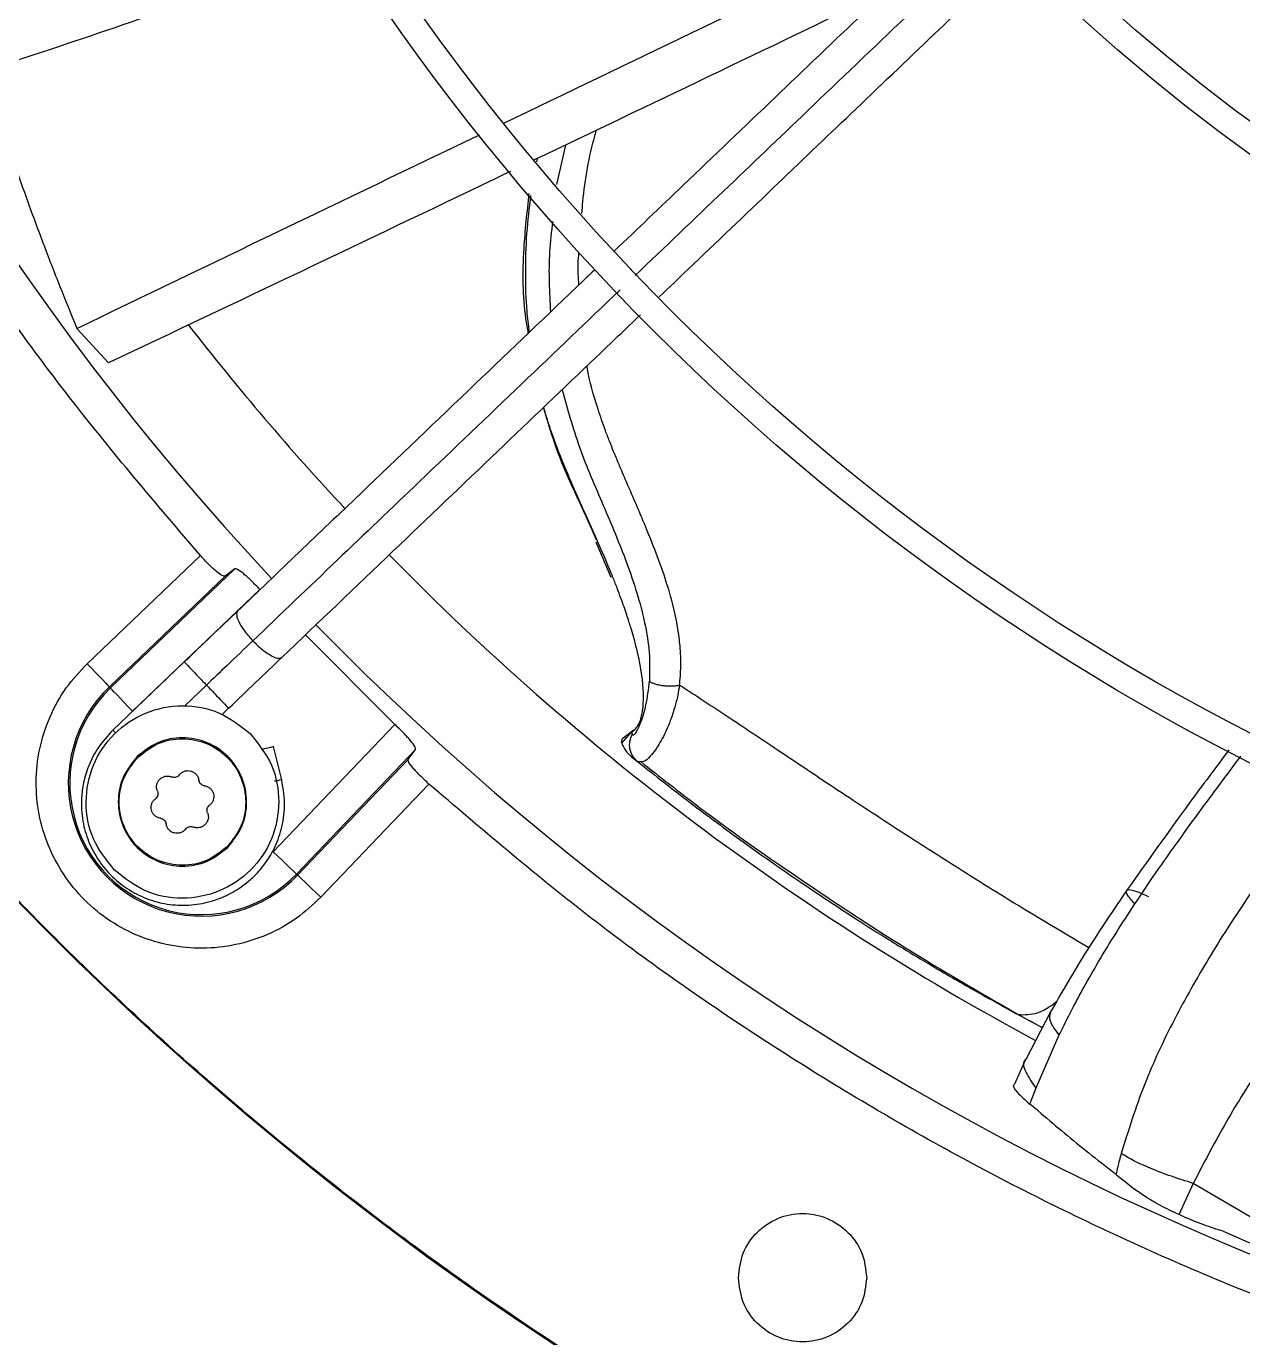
# Model space of a CAD drawing. Header units: inches. Extents: x 1229 to 1453, y -1023 to -720.
# Drawn here: x 1275.804 to 1280.283, y -875.029 to -870.199 of the extents above; entities that cross this region are included whole.
import ezdxf

# ---------------------------------------------------------------- set-up
doc = ezdxf.new("R2010")
doc.units = ezdxf.units.IN
doc.header["$MEASUREMENT"] = 0

msp = doc.modelspace()

# ---------------------------------------------------------------- linework, layer by layer
at = {"color": 18, "linetype": 'Continuous', "lineweight": 25, "true_color": 0x000000}
for p, q in [((1277.7887, -870.6366), (1277.7563, -870.7815)), ((1277.6834, -870.6983), (1277.6858, -870.686)), ((1275.9904, -871.3117), (1276.1063, -871.439)), ((1277.9013, -872.0977), (1277.9563, -872.2278)), ((1276.0283, -872.5464), (1276.4451, -872.148)), ((1276.5722, -872.1976), (1276.1138, -872.6358)), ((1276.5722, -872.1976), (1276.536, -872.2245)), ((1276.1099, -872.6318), (1276.536, -872.2245)), ((1276.6641, -872.2732), (1276.1954, -872.7212)), ((1277.1615, -872.7706), (1276.8315, -872.4406)), ((1276.3858, -872.5399), (1276.121, -872.7929)), ((1276.1138, -872.6358), (1276.1099, -872.6318)), ((1276.4674, -872.6253), (1276.3877, -872.7015)), ((1276.5239, -872.7346), (1276.549, -872.7107)), ((1276.7135, -873.2393), (1277.1615, -872.7706)), ((1277.9963, -872.8396), (1278.0317, -872.7997)), ((1278.0373, -872.7935), (1278.0001, -872.8216)), ((1278.0317, -872.7997), (1278.0348, -872.7973)), ((1278.0317, -872.7997), (1278.0355, -872.8076)), ((1278.0439, -872.7882), (1278.0407, -872.7901)), ((1277.9963, -872.8396), (1277.9954, -872.8357)), ((1276.7445, -872.974), (1276.7147, -872.8518)), ((1277.237, -872.8625), (1276.7988, -873.3209)), ((1277.2101, -872.8987), (1277.237, -872.8625)), ((1278.0315, -872.8884), (1278.0547, -872.907)), ((1277.2101, -872.8987), (1276.8028, -873.3247)), ((1278.0493, -872.9023), (1278.0568, -872.9071)), ((1277.2866, -872.9896), (1276.8882, -873.4063)), ((1276.8028, -873.3247), (1276.7988, -873.3209)), ((1279.3631, -873.7867), (1279.4486, -873.8353)), ((1279.4486, -873.8352), (1279.5447, -873.8866)), ((1279.4489, -873.8346), (1279.4568, -873.8387)), ((1279.5748, -873.8289), (1279.4837, -874.0035)), ((1279.5219, -874.1081), (1279.6073, -873.9134)), ((1279.4846, -874.0016), (1279.442, -874.0954)), ((1279.4988, -874.1688), (1279.5219, -874.1081)), ((1279.5294, -874.1933), (1279.4988, -874.1688)), ((1280.1008, -874.4602), (1280.0473, -874.5764)), ((1280.5293, -874.7124), (1280.1008, -874.4602)), ((1280.2107, -874.6366), (1280.3641, -874.7038))]:
    msp.add_line(p, q, dxfattribs=at)
at = {"color": 18, "linetype": 'Continuous', "lineweight": 25, "true_color": 0x000000, "flags": 128}
for points in [[(1276.0283, -872.5464), (1276.0441, -872.5629), (1276.0592, -872.5788), (1276.0732, -872.5934), (1276.0855, -872.6063), (1276.0957, -872.6169), (1276.1033, -872.6249), (1276.1081, -872.6299), (1276.1099, -872.6318)], [(1276.1954, -872.7212), (1276.1796, -872.7047), (1276.1645, -872.6889), (1276.1505, -872.6742), (1276.1382, -872.6614), (1276.128, -872.6507), (1276.1204, -872.6428), (1276.1156, -872.6377), (1276.1138, -872.6358)], [(1276.7988, -873.3209), (1276.7969, -873.3191), (1276.7919, -873.3143), (1276.7839, -873.3066), (1276.7733, -873.2965), (1276.7604, -873.2842), (1276.7458, -873.2702), (1276.7299, -873.255), (1276.7135, -873.2393)], [(1276.8028, -873.3247), (1276.8047, -873.3265), (1276.8098, -873.3314), (1276.8177, -873.339), (1276.8284, -873.3491), (1276.8412, -873.3614), (1276.8559, -873.3754), (1276.8717, -873.3906), (1276.8882, -873.4063)]]:
    msp.add_lwpolyline(points, dxfattribs=at)
at = {"color": 18, "linetype": 'Continuous', "lineweight": 25, "true_color": 0x000000}
for radius in [11.7126, 8.5704, 8.472, 6.6478, 6.5493]:
    msp.add_circle((1284.1739, -865.2608), radius, dxfattribs=at)
for centre, radius, start, end in [((1284.1739, -865.2608), 10.2157, 134.36248, 223.03765), ((1284.1739, -865.2608), 12.9331, 193.26667, 248.51312), ((1284.1739, -865.2608), 9.8425, 217.84433, 223.01247), ((1284.1739, -865.2608), 9.8425, 224.38828, 241.78244), ((1284.1739, -865.2608), 10.2157, 224.36307, 313.03719), ((1276.4486, -872.9861), 0.4901, 133.7094, 316.2906), ((1276.4486, -872.9861), 0.4845, 133.7094, 316.2906)]:
    msp.add_arc(centre, radius, start, end, dxfattribs=at)
for points, knots in [([(1295.8834, -865.2608), (1295.8786, -865.5163), (1295.8689, -866.0272), (1295.7909, -866.7903), (1295.6667, -867.5468), (1295.4924, -868.2936), (1295.2699, -869.0274), (1294.9998, -869.745), (1294.6833, -870.4435), (1294.3218, -871.1197), (1293.9169, -871.7709), (1293.4703, -872.3942), (1292.9838, -872.9869), (1292.4597, -873.5466), (1291.9, -874.0708), (1291.3073, -874.5572), (1290.684, -875.0039), (1290.0328, -875.4088), (1289.3565, -875.7703), (1288.6581, -876.0867), (1287.9404, -876.3568), (1287.2067, -876.5794), (1286.4599, -876.7535), (1285.7033, -876.8784), (1284.9402, -876.9536), (1284.1739, -876.9787), (1283.4075, -876.9536), (1282.6444, -876.8784), (1281.8878, -876.7535), (1281.141, -876.5794), (1280.4073, -876.3568), (1279.6896, -876.0867), (1278.9912, -875.7702), (1278.3149, -875.4088), (1277.6637, -875.0039), (1277.0405, -874.5572), (1276.4477, -874.0708), (1275.8881, -873.5466), (1275.3639, -872.9869), (1274.8774, -872.3942), (1274.4308, -871.7709), (1274.0259, -871.1197), (1273.6644, -870.4435), (1273.3479, -869.745), (1273.0778, -869.0274), (1272.8553, -868.2936), (1272.681, -867.5468), (1272.5568, -866.7903), (1272.4788, -866.0272), (1272.4692, -865.5163), (1272.4643, -865.2608)], [0, 0, 0, 0, 0.020833, 0.041667, 0.0625, 0.083333, 0.104167, 0.125, 0.145833, 0.166667, 0.1875, 0.208333, 0.229167, 0.25, 0.270833, 0.291667, 0.3125, 0.333333, 0.354167, 0.375, 0.395833, 0.416667, 0.4375, 0.458333, 0.479167, 0.5, 0.520833, 0.541667, 0.5625, 0.583333, 0.604167, 0.625, 0.645833, 0.666667, 0.6875, 0.708333, 0.729167, 0.75, 0.770833, 0.791667, 0.8125, 0.833333, 0.854167, 0.875, 0.895833, 0.916667, 0.9375, 0.958333, 0.979167, 1, 1, 1, 1]), ([(1276.4451, -872.148), (1276.2819, -871.957), (1275.9556, -871.5749), (1275.5206, -870.9586), (1275.1285, -870.3147), (1274.7851, -869.6434), (1274.4911, -868.949), (1274.2486, -868.2351), (1274.0584, -867.5054), (1273.9228, -866.7639), (1273.8375, -866.0143), (1273.8269, -865.512), (1273.8217, -865.2608)], [0, 0, 0, 0, 0.1, 0.2, 0.3, 0.4, 0.5, 0.6, 0.7, 0.8, 0.9, 1, 1, 1, 1]), ([(1277.5621, -870.5558), (1278.0248, -870.3334), (1278.5916, -870.061), (1279.1601, -869.7885), (1279.2645, -869.7384)], [0, 0, 0, 0, 0.816319, 1, 1, 1, 1]), ([(1279.2882, -869.7662), (1279.2513, -869.8015), (1279.1168, -869.9301), (1278.8743, -870.1618), (1278.5561, -870.4658), (1278.251, -870.7574), (1278.0545, -870.9452), (1277.9703, -871.0257)], [0, 0, 0, 0, 0.083548, 0.304273, 0.549894, 0.807023, 1, 1, 1, 1]), ([(1279.3794, -869.8424), (1279.2676, -869.9493), (1279.0339, -870.1727), (1278.6979, -870.4937), (1278.3651, -870.8117), (1278.1544, -871.0131), (1278.046, -871.1167)], [0, 0, 0, 0, 0.250239, 0.523314, 0.754844, 1, 1, 1, 1]), ([(1275.6488, -870.3637), (1275.9707, -870.258), (1276.414, -870.1125), (1276.8458, -869.9366), (1276.9639, -869.8885)], [0, 0, 0, 0, 0.726359, 1, 1, 1, 1]), ([(1278.1344, -871.1956), (1278.17, -871.1616), (1278.3096, -871.0281), (1278.5454, -870.8028), (1278.8475, -870.5141), (1279.1366, -870.2379), (1279.341, -870.0426), (1279.4435, -869.9446), (1279.4544, -869.9342)], [0, 0, 0, 0, 0.0814873, 0.3197252, 0.5373894, 0.7686628, 0.9752676, 1, 1, 1, 1]), ([(1278.9718, -870.0686), (1278.9656, -870.0716), (1278.533, -870.2812), (1278.1006, -870.4878), (1277.6745, -870.6914)], [0, 0, 0, 0, 0.014485, 1, 1, 1, 1]), ([(1275.6488, -870.3637), (1275.6661, -870.4194), (1275.6997, -870.5271), (1275.7515, -870.6818), (1275.806, -870.8372), (1275.8642, -870.9947), (1275.9266, -871.1561), (1275.9694, -871.2605), (1275.9904, -871.3117)], [0, 0, 0, 0, 0.173712, 0.335417, 0.485076, 0.663267, 0.834916, 1, 1, 1, 1]), ([(1275.9904, -871.3117), (1276.4823, -871.0749), (1276.9759, -870.8372), (1277.4713, -870.5994), (1277.473, -870.5986)], [0, 0, 0, 0, 0.996593, 1, 1, 1, 1]), ([(1277.85, -870.8885), (1277.8511, -870.8739), (1277.858, -870.7769), (1277.877, -870.6735), (1277.9018, -870.5873), (1277.9035, -870.5815)], [0, 0, 0, 0, 0.141269, 0.942004, 1, 1, 1, 1]), ([(1277.5869, -870.7335), (1277.5672, -870.7429), (1277.0731, -870.9802), (1276.5798, -871.2143), (1276.1063, -871.439)], [0, 0, 0, 0, 0.039923, 1, 1, 1, 1]), ([(1277.6524, -871.3295), (1277.6493, -871.3118), (1277.6317, -871.2109), (1277.6312, -871.0371), (1277.6482, -870.8828), (1277.6557, -870.8149)], [0, 0, 0, 0, 0.1066829, 0.6070023, 1, 1, 1, 1]), ([(1277.657, -871.325), (1277.6536, -871.2994), (1277.6443, -871.2295), (1277.6416, -871.1076), (1277.6449, -870.9654), (1277.6564, -870.8685), (1277.662, -870.8224)], [0, 0, 0, 0, 0.156377, 0.425494, 0.726552, 1, 1, 1, 1]), ([(1277.7422, -870.9174), (1277.7376, -870.955), (1277.7238, -871.0669), (1277.73, -871.1777), (1277.7342, -871.2513)], [0, 0, 0, 0, 0.336109, 1, 1, 1, 1]), ([(1277.8387, -871.1514), (1277.8368, -871.1248), (1277.8339, -871.0852), (1277.8377, -871.0452), (1277.839, -871.032)], [0, 0, 0, 0, 0.672927, 1, 1, 1, 1]), ([(1277.8985, -871.0943), (1277.8839, -871.1082), (1277.7362, -871.2494), (1277.4473, -871.5254), (1277.0226, -871.9313), (1276.7321, -872.209), (1276.582, -872.3524)], [0, 0, 0, 0, 0.032896, 0.333488, 0.65575, 1, 1, 1, 1]), ([(1277.9911, -871.1692), (1277.87, -871.2849), (1277.623, -871.521), (1277.2756, -871.8529), (1276.9456, -872.1683), (1276.7415, -872.3633), (1276.638, -872.4622)], [0, 0, 0, 0, 0.266548, 0.544123, 0.768951, 1, 1, 1, 1]), ([(1276.7452, -872.5231), (1276.8813, -872.3931), (1277.1452, -872.1409), (1277.5313, -871.7719), (1277.8351, -871.4816), (1278.0108, -871.3137), (1278.0649, -871.2621)], [0, 0, 0, 0, 0.311548, 0.603973, 0.878038, 1, 1, 1, 1]), ([(1278.2092, -872.6257), (1278.2103, -872.6145), (1278.2127, -872.5918), (1278.214, -872.5563), (1278.2137, -872.5193), (1278.2115, -872.4838), (1278.2057, -872.4303), (1278.1935, -872.3619), (1278.1696, -872.2713), (1278.1375, -872.175), (1278.106, -872.0948), (1278.0777, -872.0259), (1278.0519, -871.965), (1278.0222, -871.8965), (1277.9958, -871.8352), (1277.9782, -871.7935), (1277.9646, -871.7605), (1277.9514, -871.7276), (1277.9365, -871.6888), (1277.9221, -871.6488), (1277.8972, -871.5723), (1277.8769, -871.5066), (1277.8689, -871.4514), (1277.8686, -871.4496)], [0, 0, 0, 0, 0.0270423, 0.0552845, 0.0846831, 0.1152046, 0.1395977, 0.2120298, 0.2789941, 0.361372, 0.4537629, 0.4869631, 0.54233, 0.6152435, 0.670255, 0.7076151, 0.7275014, 0.7590064, 0.7959033, 0.8311815, 0.8648988, 0.9956318, 1, 1, 1, 1]), ([(1277.7768, -871.5373), (1277.7966, -871.6084), (1277.8373, -871.7549), (1277.9281, -871.9614), (1278.0172, -872.1733), (1278.0763, -872.357), (1278.1005, -872.5054), (1278.0993, -872.5759), (1278.0987, -872.6107)], [0, 0, 0, 0, 0.196215, 0.404211, 0.608038, 0.807201, 0.904799, 1, 1, 1, 1]), ([(1277.904, -872.0917), (1277.8888, -872.0575), (1277.84, -871.9472), (1277.7637, -871.7909), (1277.7245, -871.6566), (1277.7087, -871.6024)], [0, 0, 0, 0, 0.211327, 0.681394, 1, 1, 1, 1]), ([(1277.9639, -872.2288), (1277.9596, -872.2181), (1277.9484, -872.1906), (1277.9271, -872.1402), (1277.8969, -872.0713), (1277.8623, -871.9945), (1277.8302, -871.923), (1277.8044, -871.8638), (1277.7832, -871.8135), (1277.7593, -871.754), (1277.7351, -871.6871), (1277.7175, -871.6326), (1277.7102, -871.6049), (1277.7093, -871.6018)], [0, 0, 0, 0, 0.050654, 0.129517, 0.240157, 0.382651, 0.503208, 0.589188, 0.670392, 0.746815, 0.874475, 0.985894, 1, 1, 1, 1]), ([(1276.536, -872.2245), (1276.5331, -872.2245), (1276.5272, -872.2245), (1276.5047, -872.2078), (1276.476, -872.1815), (1276.4553, -872.1591), (1276.4451, -872.148)], [0, 0, 0, 0, 0.252798, 0.503601, 0.755766, 1, 1, 1, 1]), ([(1276.6641, -872.2732), (1276.6536, -872.2623), (1276.6325, -872.2403), (1276.6035, -872.2143), (1276.5809, -872.1976), (1276.5751, -872.1976), (1276.5722, -872.1976)], [0, 0, 0, 0, 0.244784, 0.49675, 0.747378, 1, 1, 1, 1]), ([(1278.0348, -872.7973), (1278.0372, -872.7955), (1278.0429, -872.7914), (1278.0505, -872.7825), (1278.0575, -872.7715), (1278.0641, -872.7573), (1278.0694, -872.7402), (1278.0736, -872.7179), (1278.0767, -872.6866), (1278.0764, -872.6438), (1278.0715, -872.5935), (1278.0627, -872.5401), (1278.0491, -872.4799), (1278.0344, -872.4278), (1278.0223, -872.3892), (1278.0142, -872.3646), (1278.0044, -872.3361), (1277.9928, -872.3037), (1277.9792, -872.2676), (1277.9695, -872.2421), (1277.964, -872.2289), (1277.9639, -872.2288)], [0, 0, 0, 0, 0.032636, 0.076037, 0.116202, 0.153152, 0.206735, 0.249654, 0.303413, 0.394056, 0.47299, 0.541348, 0.63507, 0.736494, 0.766177, 0.801543, 0.84258, 0.88927, 0.941595, 0.999521, 1, 1, 1, 1]), ([(1276.582, -872.3524), (1276.5499, -872.3831), (1276.4856, -872.4445), (1276.4191, -872.5081), (1276.3858, -872.5399)], [0, 0, 0, 0, 0.5, 1, 1, 1, 1]), ([(1276.582, -872.3524), (1276.5799, -872.357), (1276.5756, -872.3663), (1276.5867, -872.3949), (1276.6079, -872.4285), (1276.628, -872.451), (1276.638, -872.4622)], [0, 0, 0, 0, 0.257051, 0.5141, 0.757047, 1, 1, 1, 1]), ([(1276.638, -872.4622), (1276.6067, -872.4921), (1276.5507, -872.5456), (1276.4928, -872.6009), (1276.4674, -872.6253)], [0, 0, 0, 0, 0.559888, 1, 1, 1, 1]), ([(1276.638, -872.4622), (1276.6488, -872.4727), (1276.6703, -872.4938), (1276.7029, -872.5165), (1276.731, -872.5289), (1276.7405, -872.5251), (1276.7452, -872.5231)], [0, 0, 0, 0, 0.2429508, 0.4859025, 0.742956, 1, 1, 1, 1]), ([(1276.8882, -873.4063), (1276.8594, -873.4333), (1276.8007, -873.4881), (1276.6934, -873.5471), (1276.5759, -873.5852), (1276.4536, -873.5983), (1276.3336, -873.5872), (1276.2186, -873.5533), (1276.1112, -873.4971), (1276.0155, -873.4191), (1275.9376, -873.3234), (1275.8813, -873.216), (1275.8474, -873.1011), (1275.8364, -872.981), (1275.8495, -872.8588), (1275.8876, -872.7413), (1275.9466, -872.6339), (1276.0014, -872.5753), (1276.0283, -872.5464)], [0, 0, 0, 0, 0.060996, 0.124061, 0.187994, 0.25149, 0.313297, 0.373713, 0.436214, 0.500001, 0.563788, 0.626287, 0.686703, 0.74851, 0.812007, 0.87594, 0.939005, 1, 1, 1, 1]), ([(1276.3858, -872.5399), (1276.3871, -872.5412), (1276.3897, -872.5439), (1276.4092, -872.5644), (1276.4362, -872.5927), (1276.457, -872.6144), (1276.4674, -872.6253)], [0, 0, 0, 0, 0.257051, 0.514097, 0.757047, 1, 1, 1, 1]), ([(1276.549, -872.7107), (1276.5823, -872.6789), (1276.6488, -872.6152), (1276.7131, -872.5538), (1276.7452, -872.5231)], [0, 0, 0, 0, 0.5, 1, 1, 1, 1]), ([(1276.4674, -872.6253), (1276.4778, -872.6361), (1276.4985, -872.6579), (1276.5255, -872.6861), (1276.5451, -872.7066), (1276.5477, -872.7093), (1276.549, -872.7107)], [0, 0, 0, 0, 0.242948, 0.48591, 0.742952, 1, 1, 1, 1]), ([(1278.0355, -872.8076), (1278.0389, -872.8085), (1278.0457, -872.8104), (1278.0658, -872.7675), (1278.0874, -872.702), (1278.0949, -872.641), (1278.0987, -872.6107)], [0, 0, 0, 0, 0.244465, 0.494333, 0.747922, 1, 1, 1, 1]), ([(1278.2092, -872.6257), (1278.207, -872.6382), (1278.2023, -872.6661), (1278.191, -872.7102), (1278.1767, -872.753), (1278.161, -872.791), (1278.1453, -872.8232), (1278.1265, -872.8557), (1278.1058, -872.884), (1278.078, -872.9112), (1278.0639, -872.9087), (1278.0547, -872.907)], [0, 0, 0, 0, 0.072105, 0.161197, 0.268568, 0.350796, 0.43457, 0.526811, 0.651246, 0.771788, 1, 1, 1, 1]), ([(1278.0987, -872.6107), (1278.1007, -872.6122), (1278.1048, -872.6154), (1278.115, -872.6197), (1278.1281, -872.6235), (1278.1438, -872.6263), (1278.161, -872.628), (1278.1784, -872.6284), (1278.1947, -872.6276), (1278.2045, -872.6263), (1278.2092, -872.6257)], [0, 0, 0, 0, 0.114966, 0.238118, 0.367405, 0.50001, 0.632592, 0.761862, 0.885042, 1, 1, 1, 1]), ([(1279.7158, -873.5927), (1279.639, -873.5471), (1279.4783, -873.4517), (1279.2366, -873.3017), (1278.9964, -873.1475), (1278.7739, -873.0011), (1278.5723, -872.866), (1278.3876, -872.7425), (1278.2675, -872.6639), (1278.2092, -872.6257)], [0, 0, 0, 0, 0.149671, 0.313004, 0.476343, 0.62737, 0.758625, 0.882805, 1, 1, 1, 1]), ([(1276.1284, -873.3062), (1276.0994, -873.2697), (1276.0413, -873.1965), (1276.0159, -873.0552), (1276.043, -872.9167), (1276.1219, -872.7986), (1276.24, -872.7197), (1276.3785, -872.6926), (1276.5198, -872.718), (1276.593, -872.7761), (1276.6295, -872.8051)], [0, 0, 0, 0, 0.125, 0.25, 0.375, 0.5, 0.624999, 0.75, 0.874997, 1, 1, 1, 1]), ([(1276.1225, -872.7914), (1276.1035, -872.8121), (1276.0675, -872.8513), (1276.0332, -872.9186), (1276.0139, -872.9816), (1276.0048, -873.0506), (1276.0091, -873.1242), (1276.0312, -873.2019), (1276.0678, -873.2715), (1276.119, -873.3328), (1276.1823, -873.3821), (1276.2546, -873.4169), (1276.3326, -873.4356), (1276.4123, -873.4373), (1276.4885, -873.4227), (1276.5462, -873.3989), (1276.5876, -873.3742), (1276.6193, -873.3511), (1276.6535, -873.3197), (1276.6896, -873.276), (1276.7234, -873.218), (1276.7485, -873.1448), (1276.7598, -873.057), (1276.7481, -872.9962), (1276.742, -872.9642)], [0, 0, 0, 0, 0.0533824, 0.1009312, 0.1426403, 0.1785036, 0.2332098, 0.2817654, 0.3315116, 0.3821065, 0.432737, 0.4833659, 0.5339976, 0.5846254, 0.6342122, 0.6807424, 0.7028695, 0.726028, 0.7553995, 0.7912982, 0.8337157, 0.8826452, 0.9380768, 1, 1, 1, 1]), ([(1276.1225, -872.7914), (1276.1231, -872.792), (1276.1237, -872.7926), (1276.1314, -872.8007), (1276.1328, -872.8022)], [0, 0, 0, 0, 0.81299, 1, 1, 1, 1]), ([(1277.237, -872.8625), (1277.237, -872.8596), (1277.237, -872.8538), (1277.2204, -872.8312), (1277.1943, -872.8022), (1277.1723, -872.781), (1277.1615, -872.7706)], [0, 0, 0, 0, 0.252623, 0.50325, 0.755212, 1, 1, 1, 1]), ([(1278.0446, -872.7908), (1278.044, -872.7909), (1278.0421, -872.7911), (1278.0392, -872.7923), (1278.0351, -872.7948), (1278.033, -872.7977), (1278.0317, -872.7997)], [0, 0, 0, 0, 0.1162568, 0.3486718, 0.5764603, 1, 1, 1, 1]), ([(1276.6295, -872.8051), (1276.6586, -872.8417), (1276.7166, -872.9148), (1276.7421, -873.0561), (1276.715, -873.1947), (1276.6361, -873.3128), (1276.518, -873.3917), (1276.3794, -873.4188), (1276.2381, -873.3933), (1276.165, -873.3353), (1276.1284, -873.3062)], [0, 0, 0, 0, 0.124998, 0.249999, 0.374999, 0.499997, 0.625001, 0.749998, 0.875, 1, 1, 1, 1]), ([(1276.546, -873.2227), (1276.5654, -873.1983), (1276.6041, -873.1496), (1276.621, -873.0554), (1276.603, -872.963), (1276.5504, -872.8843), (1276.4717, -872.8317), (1276.3793, -872.8136), (1276.2851, -872.8306), (1276.2363, -872.8693), (1276.2119, -872.8886)], [0, 0, 0, 0, 0.124998, 0.249999, 0.374999, 0.499997, 0.624999, 0.749999, 0.874998, 1, 1, 1, 1]), ([(1276.2144, -872.8911), (1276.2384, -872.872), (1276.2864, -872.8339), (1276.3793, -872.8171), (1276.4703, -872.8349), (1276.5479, -872.8868), (1276.5997, -872.9644), (1276.6175, -873.0554), (1276.6008, -873.1482), (1276.5626, -873.1963), (1276.5436, -873.2203)], [0, 0, 0, 0, 0.125002, 0.250001, 0.374999, 0.500001, 0.625, 0.750001, 0.875002, 1, 1, 1, 1]), ([(1278.0005, -872.8214), (1278.0001, -872.8217), (1277.9985, -872.823), (1277.9967, -872.8263), (1277.9951, -872.831), (1277.9953, -872.8341), (1277.9954, -872.8357)], [0, 0, 0, 0, 0.0775977, 0.3706838, 0.6689054, 1, 1, 1, 1]), ([(1277.9963, -872.8396), (1278.0004, -872.8486), (1278.0089, -872.8676), (1278.0238, -872.8813), (1278.0315, -872.8884)], [0, 0, 0, 0, 0.478631, 1, 1, 1, 1]), ([(1278.0547, -872.907), (1278.0482, -872.9007), (1278.0349, -872.8876), (1278.0253, -872.8608), (1278.0246, -872.8324), (1278.032, -872.8157), (1278.0355, -872.8076)], [0, 0, 0, 0, 0.245999, 0.505279, 0.761668, 1, 1, 1, 1]), ([(1276.2119, -872.8886), (1276.1926, -872.913), (1276.1539, -872.9618), (1276.1369, -873.056), (1276.155, -873.1483), (1276.2076, -873.2271), (1276.2863, -873.2797), (1276.3787, -873.2977), (1276.4729, -873.2808), (1276.5216, -873.2421), (1276.546, -873.2227)], [0, 0, 0, 0, 0.125001, 0.25, 0.375, 0.500001, 0.625002, 0.75, 0.874999, 1, 1, 1, 1]), ([(1276.5436, -873.2203), (1276.5196, -873.2393), (1276.4715, -873.2775), (1276.3787, -873.2942), (1276.2877, -873.2764), (1276.2101, -873.2246), (1276.1582, -873.147), (1276.1404, -873.056), (1276.1572, -872.9631), (1276.1953, -872.9151), (1276.2144, -872.8911)], [0, 0, 0, 0, 0.125002, 0.25, 0.374998, 0.499999, 0.625, 0.75, 0.874999, 1, 1, 1, 1]), ([(1276.7132, -872.8522), (1276.7136, -872.8521), (1276.7152, -872.8517), (1276.7043, -872.8543), (1276.6878, -872.8584), (1276.6726, -872.8621), (1276.6683, -872.8631)], [0, 0, 0, 0, 0.12422, 0.48944, 0.854963, 1, 1, 1, 1]), ([(1280.232, -872.8636), (1280.1835, -872.9287), (1280.0557, -873.1), (1279.932, -873.274), (1279.8553, -873.3819)], [0, 0, 0, 0, 0.379991, 1, 1, 1, 1]), ([(1279.8855, -873.4311), (1279.9113, -873.3927), (1279.9645, -873.3136), (1280.0527, -873.1893), (1280.1497, -873.0563), (1280.2263, -872.9534), (1280.2688, -872.8963), (1280.2764, -872.886)], [0, 0, 0, 0, 0.207171, 0.426829, 0.681517, 0.942956, 1, 1, 1, 1]), ([(1276.3671, -872.956), (1276.37, -872.9528), (1276.3755, -872.947), (1276.3864, -872.9417), (1276.3979, -872.9396), (1276.4097, -872.9411), (1276.4206, -872.9457), (1276.4295, -872.9532), (1276.4364, -872.9633), (1276.4381, -872.9711), (1276.4391, -872.9752)], [0, 0, 0, 0, 0.1361948, 0.2545558, 0.3795603, 0.4999804, 0.6203724, 0.7453897, 0.8637246, 1, 1, 1, 1]), ([(1277.2866, -872.9896), (1277.2756, -872.9794), (1277.2532, -872.9587), (1277.2269, -872.9299), (1277.2101, -872.9074), (1277.2101, -872.9016), (1277.2101, -872.8987)], [0, 0, 0, 0, 0.244228, 0.496405, 0.7472, 1, 1, 1, 1]), ([(1278.0547, -872.907), (1278.1192, -872.9579), (1278.2471, -873.0587), (1278.4498, -873.2083), (1278.6529, -873.3512), (1278.7927, -873.4429), (1278.8585, -873.4861)], [0, 0, 0, 0, 0.248583, 0.4931128, 0.7613408, 1, 1, 1, 1]), ([(1278.0662, -872.9069), (1278.1367, -872.9626), (1278.3362, -873.12), (1278.6697, -873.3532), (1279.0654, -873.6128), (1279.3329, -873.767), (1279.4667, -873.8441)], [0, 0, 0, 0, 0.1541255, 0.436157, 0.7180716, 1, 1, 1, 1]), ([(1276.2867, -873.0161), (1276.2854, -873.012), (1276.2831, -873.0044), (1276.284, -872.9923), (1276.2879, -872.9811), (1276.293, -872.9751), (1276.2955, -872.9722)], [0, 0, 0, 0, 0.272448, 0.509111, 0.759138, 1, 1, 1, 1]), ([(1276.2955, -872.9722), (1276.2984, -872.9697), (1276.3044, -872.9646), (1276.3156, -872.9607), (1276.3277, -872.9598), (1276.3353, -872.9621), (1276.3394, -872.9634)], [0, 0, 0, 0, 0.240789, 0.490827, 0.727523, 1, 1, 1, 1]), ([(1276.3671, -872.956), (1276.3654, -872.9579), (1276.3619, -872.9617), (1276.3546, -872.9648), (1276.3468, -872.9657), (1276.3419, -872.9642), (1276.3394, -872.9634)], [0, 0, 0, 0, 0.25606, 0.500209, 0.743992, 1, 1, 1, 1]), ([(1276.4594, -872.9956), (1276.4568, -872.995), (1276.4518, -872.9938), (1276.4455, -872.9891), (1276.4408, -872.9828), (1276.4397, -872.9778), (1276.4391, -872.9752)], [0, 0, 0, 0, 0.2559923, 0.4999622, 0.7439762, 1, 1, 1, 1]), ([(1276.7443, -872.9733), (1276.7429, -872.9736), (1276.7407, -872.9741), (1276.7248, -872.978), (1276.7182, -872.9796)], [0, 0, 0, 0, 0.587321, 1, 1, 1, 1]), ([(1291.0611, -872.9896), (1290.8701, -873.1527), (1290.488, -873.4791), (1289.8717, -873.9141), (1289.2278, -874.3062), (1288.5565, -874.6496), (1287.8621, -874.9435), (1287.1482, -875.1861), (1286.4185, -875.3761), (1285.6769, -875.5125), (1284.9274, -875.5947), (1284.1739, -875.6221), (1283.4203, -875.5947), (1282.6708, -875.5125), (1281.9292, -875.3761), (1281.1995, -875.1861), (1280.4856, -874.9435), (1279.7912, -874.6496), (1279.1199, -874.3062), (1278.476, -873.9141), (1277.8597, -873.4791), (1277.4776, -873.1527), (1277.2866, -872.9896)], [0, 0, 0, 0, 0.0500001, 0.1, 0.15, 0.1999999, 0.25, 0.3, 0.35, 0.4000001, 0.45, 0.5000001, 0.5499999, 0.5999999, 0.65, 0.7, 0.75, 0.8000001, 0.8500001, 0.9000001, 0.9500001, 1, 1, 1, 1]), ([(1276.2867, -873.0161), (1276.2875, -873.0186), (1276.289, -873.0234), (1276.2881, -873.0313), (1276.285, -873.0385), (1276.2812, -873.0421), (1276.2793, -873.0438)], [0, 0, 0, 0, 0.253955, 0.496823, 0.744134, 1, 1, 1, 1]), ([(1276.4594, -872.9956), (1276.4636, -872.9965), (1276.4714, -872.9983), (1276.4814, -873.0052), (1276.4889, -873.0141), (1276.4936, -873.025), (1276.495, -873.0367), (1276.4929, -873.0483), (1276.4877, -873.0592), (1276.4818, -873.0647), (1276.4787, -873.0675)], [0, 0, 0, 0, 0.136257, 0.254638, 0.379615, 0.500029, 0.62154, 0.744012, 0.866502, 1, 1, 1, 1]), ([(1280.5681, -873.0337), (1280.5583, -873.0471), (1280.4661, -873.1733), (1280.3244, -873.369), (1280.1552, -873.6307), (1280.0276, -873.8572), (1279.9145, -874.0969), (1279.862, -874.2652), (1279.8355, -874.35)], [0, 0, 0, 0, 0.032679, 0.308339, 0.475812, 0.647076, 0.822089, 1, 1, 1, 1]), ([(1276.2985, -873.1158), (1276.2944, -873.1148), (1276.2866, -873.1131), (1276.2766, -873.1062), (1276.269, -873.0973), (1276.2643, -873.0864), (1276.263, -873.0746), (1276.265, -873.0631), (1276.2703, -873.0522), (1276.2761, -873.0467), (1276.2793, -873.0438)], [0, 0, 0, 0, 0.136215, 0.2546, 0.379581, 0.500011, 0.620405, 0.745434, 0.863751, 1, 1, 1, 1]), ([(1276.4712, -873.0953), (1276.4705, -873.0928), (1276.469, -873.0879), (1276.4699, -873.08), (1276.473, -873.0728), (1276.4768, -873.0693), (1276.4787, -873.0675)], [0, 0, 0, 0, 0.255934, 0.499866, 0.743871, 1, 1, 1, 1]), ([(1276.2985, -873.1158), (1276.3011, -873.1164), (1276.3061, -873.1175), (1276.3124, -873.1222), (1276.3171, -873.1285), (1276.3183, -873.1335), (1276.3189, -873.1361)], [0, 0, 0, 0, 0.256116, 0.500053, 0.743956, 1, 1, 1, 1]), ([(1276.3908, -873.1554), (1276.3879, -873.1585), (1276.3825, -873.1644), (1276.3715, -873.1696), (1276.36, -873.1717), (1276.3483, -873.1703), (1276.3374, -873.1656), (1276.3285, -873.1581), (1276.3216, -873.1481), (1276.3198, -873.1403), (1276.3189, -873.1361)], [0, 0, 0, 0, 0.1362254, 0.2545431, 0.3795475, 0.4999676, 0.6203595, 0.7453767, 0.8637384, 1, 1, 1, 1]), ([(1276.4625, -873.1392), (1276.4595, -873.1417), (1276.4535, -873.1468), (1276.4424, -873.1506), (1276.4303, -873.1516), (1276.4227, -873.1492), (1276.4186, -873.1479)], [0, 0, 0, 0, 0.240782, 0.490819, 0.727517, 1, 1, 1, 1]), ([(1276.4712, -873.0953), (1276.4725, -873.0992), (1276.4749, -873.1069), (1276.4739, -873.1191), (1276.47, -873.1304), (1276.465, -873.1363), (1276.4625, -873.1392)], [0, 0, 0, 0, 0.263349, 0.515158, 0.763707, 1, 1, 1, 1]), ([(1276.3908, -873.1554), (1276.3926, -873.1535), (1276.3961, -873.1497), (1276.4033, -873.1466), (1276.4112, -873.1457), (1276.4161, -873.1472), (1276.4186, -873.1479)], [0, 0, 0, 0, 0.256067, 0.500072, 0.743998, 1, 1, 1, 1]), ([(1280.964, -873.2), (1280.9355, -873.2371), (1280.8682, -873.325), (1280.7693, -873.4526), (1280.669, -873.5834), (1280.5883, -873.6904), (1280.5188, -873.7848), (1280.4599, -873.8669), (1280.4015, -873.9508), (1280.3172, -874.0767), (1280.2116, -874.245), (1280.1375, -874.389), (1280.1008, -874.4602)], [0, 0, 0, 0, 0.091235, 0.216238, 0.314969, 0.41309, 0.478087, 0.543952, 0.610654, 0.678175, 0.840873, 1, 1, 1, 1]), ([(1279.8571, -873.3793), (1279.807, -873.4531), (1279.7061, -873.6015), (1279.6173, -873.7553), (1279.5727, -873.8327)], [0, 0, 0, 0, 0.497082, 1, 1, 1, 1]), ([(1279.8855, -873.4311), (1279.8741, -873.4181), (1279.8508, -873.3914), (1279.8546, -873.3762), (1279.8827, -873.3794), (1279.9203, -873.3969), (1279.9363, -873.4043)], [0, 0, 0, 0, 0.259655, 0.530974, 0.801191, 1, 1, 1, 1]), ([(1279.6073, -873.9134), (1279.6228, -873.8819), (1279.6521, -873.8225), (1279.7003, -873.7333), (1279.754, -873.6396), (1279.816, -873.5376), (1279.8622, -873.4668), (1279.8855, -873.4311)], [0, 0, 0, 0, 0.190316, 0.358931, 0.546564, 0.771633, 1, 1, 1, 1]), ([(1278.8585, -873.4861), (1278.8992, -873.5121), (1278.9868, -873.5679), (1279.1285, -873.6533), (1279.2872, -873.7455), (1279.399, -873.8069), (1279.4568, -873.8387)], [0, 0, 0, 0, 0.204358, 0.439518, 0.709892, 1, 1, 1, 1]), ([(1279.4568, -873.8387), (1279.4796, -873.8392), (1279.5145, -873.8399), (1279.5646, -873.8157), (1279.5883, -873.7974), (1279.5983, -873.7896)], [0, 0, 0, 0, 0.5219845, 0.7983004, 1, 1, 1, 1]), ([(1279.4568, -873.8387), (1279.48, -873.8513), (1279.5094, -873.8672), (1279.5388, -873.8827), (1279.545, -873.886)], [0, 0, 0, 0, 0.787933, 1, 1, 1, 1]), ([(1279.6073, -873.9134), (1279.5935, -873.8954), (1279.5669, -873.8604), (1279.573, -873.8404), (1279.576, -873.8308)], [0, 0, 0, 0, 0.515764, 1, 1, 1, 1]), ([(1279.5219, -874.1081), (1279.5081, -874.0885), (1279.4796, -874.0482), (1279.4715, -874.0122), (1279.4843, -874.0026), (1279.4844, -874.0025)], [0, 0, 0, 0, 0.4849927, 0.9963332, 1, 1, 1, 1]), ([(1279.4426, -874.0957), (1279.4419, -874.0961), (1279.4332, -874.0995), (1279.4477, -874.1232), (1279.4819, -874.1536), (1279.4988, -874.1688)], [0, 0, 0, 0, 0.047971, 0.527235, 1, 1, 1, 1]), ([(1279.5294, -874.1933), (1279.5865, -874.2418), (1279.6722, -874.3145), (1279.7984, -874.4124), (1279.8559, -874.4585), (1279.8847, -874.4815)], [0, 0, 0, 0, 0.4998733, 0.7498691, 1, 1, 1, 1]), ([(1279.8355, -874.35), (1279.831, -874.3665), (1279.8242, -874.3921), (1279.8183, -874.4179), (1279.8162, -874.427)], [0, 0, 0, 0, 0.64572, 1, 1, 1, 1]), ([(1280.1008, -874.4602), (1280.0734, -874.4517), (1280.0178, -874.4344), (1279.9434, -874.4058), (1279.8794, -874.3769), (1279.85, -874.3589), (1279.8355, -874.35)], [0, 0, 0, 0, 0.246783, 0.5, 0.753213, 1, 1, 1, 1]), ([(1280.2107, -874.6366), (1280.1874, -874.6293), (1280.1408, -874.6147), (1280.0607, -874.5818), (1279.9857, -874.5456), (1279.923, -874.51), (1279.8971, -874.4907), (1279.8847, -874.4815)], [0, 0, 0, 0, 0.2073055, 0.4147538, 0.6183323, 0.8163289, 1, 1, 1, 1]), ([(1278.4258, -874.8075), (1278.4294, -874.7766), (1278.4365, -874.7148), (1278.4911, -874.6362), (1278.5692, -874.5836), (1278.662, -874.5652), (1278.7549, -874.5836), (1278.833, -874.6362), (1278.8876, -874.7148), (1278.8947, -874.7766), (1278.8983, -874.8075)], [0, 0, 0, 0, 0.125, 0.249998, 0.374999, 0.499998, 0.624998, 0.749999, 0.875, 1, 1, 1, 1]), ([(1278.8983, -874.8075), (1278.8947, -874.8385), (1278.8876, -874.9003), (1278.833, -874.9789), (1278.7549, -875.0315), (1278.662, -875.0499), (1278.5692, -875.0315), (1278.4911, -874.9789), (1278.4365, -874.9003), (1278.4294, -874.8385), (1278.4258, -874.8075)], [0, 0, 0, 0, 0.1249991, 0.2500007, 0.3750023, 0.5000018, 0.6250012, 0.7500028, 0.8750009, 1, 1, 1, 1])]:
    msp.add_open_spline(points, degree=3, knots=knots, dxfattribs=at)

doc.saveas('drawing.dxf')
